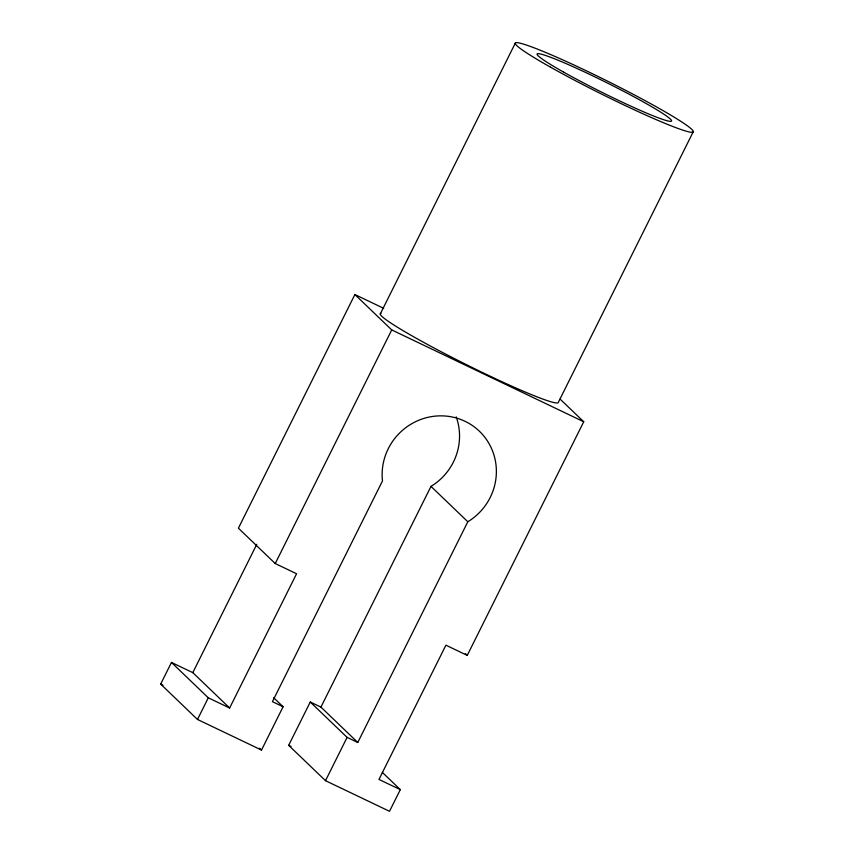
<?xml version="1.0" encoding="UTF-8"?>
<svg xmlns="http://www.w3.org/2000/svg" width="854" height="854" viewBox="0 0 854 854"><rect width="100%" height="100%" fill="white"/><g stroke="black" fill="none" stroke-linecap="round" stroke-linejoin="round"><path stroke-width="1.28" d="M273.654 697.697L283.09 706.76L261.505 750.068L197.498 719.463L160.669 684.097L171.462 662.437L192.801 672.642L229.63 708.009L296.573 573.749L275.234 563.544L238.405 528.178L354.89 294.545L383.692 308.326M192.801 672.642L256.776 544.329M380.243 314.037L515.197 43.351M197.498 719.463L208.291 697.803L171.462 662.437M275.234 563.544L391.719 329.911L354.89 294.545M382.368 772.411L400.312 789.64L389.509 811.3L325.502 780.684L288.673 745.318L310.269 702.009L320.933 707.112L357.773 742.478L467.821 521.751A57.955 56.343 -46.2 0 0 492.587 451.051A57.955 56.343 -46.2 0 0 427.384 417.457A57.955 56.343 -46.2 0 0 382.208 477.642L382.485 480.93L272.426 701.657L283.09 706.76M320.933 707.112L430.992 486.385A57.955 56.343 -46.2 0 0 456.207 416.88M325.502 780.684L347.098 737.376L310.269 702.009M693.331 131.591L558.377 402.266A99.459 7.11 26.5 0 1 463.807 363.356A99.459 7.11 26.5 0 1 380.927 313.386M400.312 789.64L378.973 779.446L445.916 645.186L467.245 655.392L583.73 421.759L560.117 399.085M391.719 329.911L583.73 421.759M347.098 737.376L357.773 742.478M208.291 697.803L229.63 708.009M160.669 684.097L163.039 685.228M288.673 745.318L291.043 746.449M430.992 486.385L467.821 521.751M465.355 653.577L467.245 655.392M259.616 748.264L261.505 750.068M550.488 67.156A99.459 7.11 26.5 0 0 692.647 132.242A99.459 7.11 26.5 0 0 569.671 63.015A99.459 7.11 26.5 0 0 550.488 67.156M563.608 72.11A75.205 5.38 26.5 0 0 671.084 121.321A75.205 5.38 26.5 0 0 578.105 68.982A75.205 5.38 26.5 0 0 563.608 72.11"/></g></svg>
